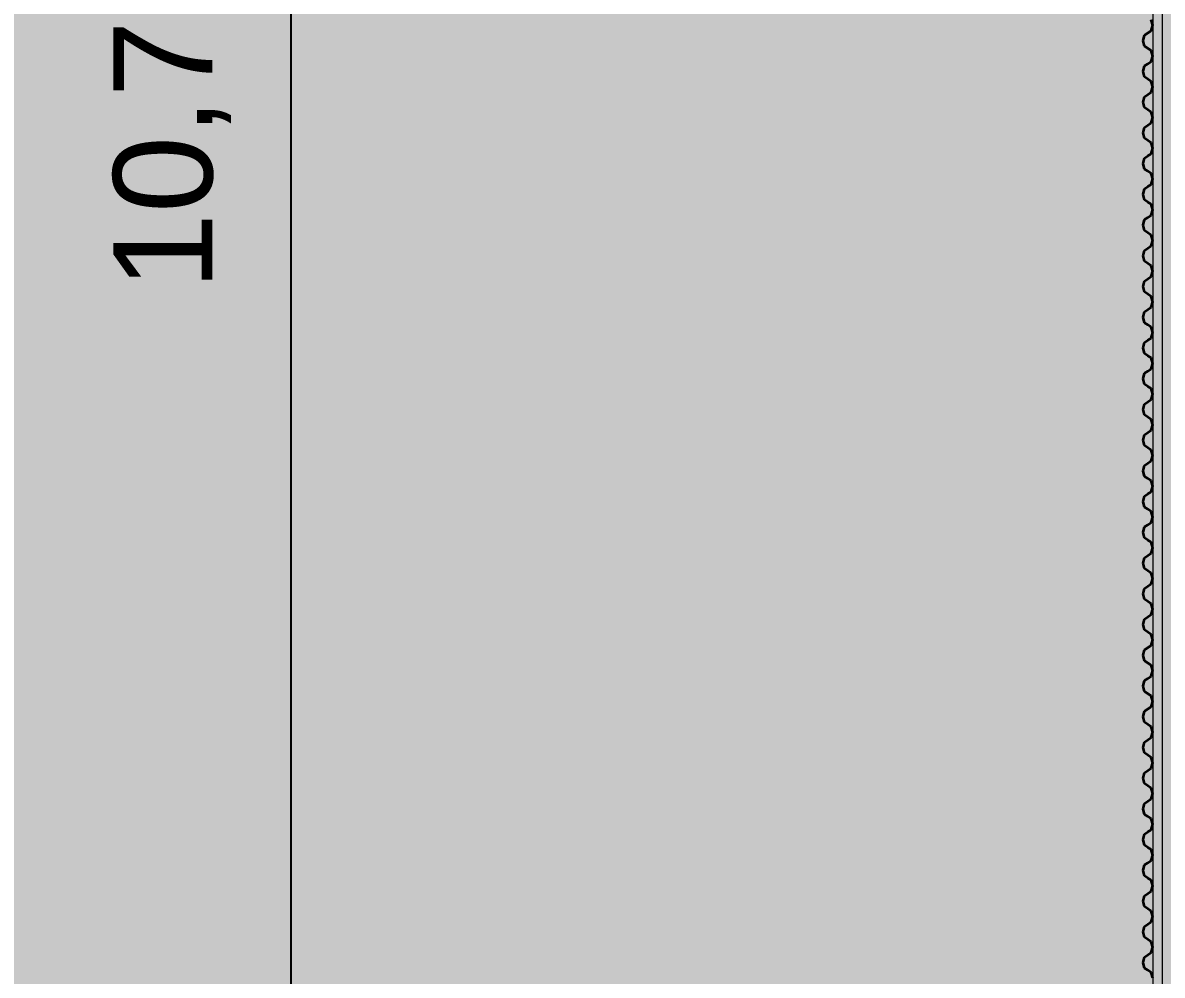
# Model space of a CAD drawing. Header units: millimetres. Extents: x 340455 to 340556, y 7380652 to 7380707.
# Drawn here: x 340479.014 to 340482.603, y 7380680.877 to 7380683.877 of the extents above; entities that cross this region are included whole.
import ezdxf

# ---------------------------------------------------------------- set-up
doc = ezdxf.new("R2010")
doc.units = ezdxf.units.MM
for name, color, linetype, lineweight in [('Anotações', 14, 'Continuous', 5), ('Cortado', 7, 'Continuous', 35), ('Hachuras', 8, 'Continuous', 5), ('Visto', 144, 'Continuous', 5)]:
    doc.layers.add(name, color=color, linetype=linetype, lineweight=lineweight)
doc.styles.add('UFABCSBC$0$ROMANS', font='arial.ttf')
doc.dimstyles.new('DIM', dxfattribs={"dimscale": 0.125, "dimtxt": 2.5, "dimasz": 2.5, "dimexe": 1, "dimexo": 1, "dimgap": 1.5, "dimtad": 1, "dimzin": 4, "dimtxsty": 'UFABCSBC$0$ROMANS', "dimcen": 0.09, "dimclrt": 256, "dimadec": 0, "dimazin": 0, "dimtfac": 1, "dimtix": 1, "dimtofl": 0, "dimtmove": 2, "dimatfit": 3, "dimfxl": 1, "dimtolj": 1, "dimtzin": 0, "dimarcsym": 0})

# ---------------------------------------------------------------- blocks, each defined once
blk = doc.blocks.new('SHAPE2DVIEW008')
at = {"color": 0}
for p, q in [((-516.3, -4601.9), (-509.2, -4591.2)), ((-516.3, -4601.9), (-509.2, -4591.2)), ((-509.2, -4591.2), (-492.1, -4586.8)), ((-509.2, -4591.2), (-492.1, -4586.8)), ((-492.1, -4586.8), (-475, -4591.2)), ((-492.1, -4586.8), (-475, -4591.2)), ((-475, -4591.2), (-460.8, -4612.5)), ((-475, -4591.2), (-460.8, -4612.5)), ((-419.5, -4601.9), (-412.4, -4591.2)), ((-419.5, -4601.9), (-412.4, -4591.2)), ((-412.4, -4591.2), (-395.3, -4586.8)), ((-412.4, -4591.2), (-395.3, -4586.8)), ((-395.3, -4586.8), (-378.2, -4591.2)), ((-395.3, -4586.8), (-378.2, -4591.2)), ((-378.2, -4591.2), (-371.1, -4601.9)), ((-378.2, -4591.2), (-371.1, -4601.9)), ((-322.7, -4601.9), (-315.6, -4591.2)), ((-322.7, -4601.9), (-315.6, -4591.2)), ((-315.6, -4591.2), (-298.5, -4586.8)), ((-315.6, -4591.2), (-298.5, -4586.8)), ((-298.5, -4586.8), (-281.4, -4591.2)), ((-298.5, -4586.8), (-281.4, -4591.2)), ((-281.4, -4591.2), (-267.2, -4612.5)), ((-281.4, -4591.2), (-267.2, -4612.5)), ((-225.9, -4601.9), (-218.8, -4591.2)), ((-225.9, -4601.9), (-218.8, -4591.2)), ((-218.8, -4591.2), (-201.7, -4586.8)), ((-218.8, -4591.2), (-201.7, -4586.8)), ((-201.7, -4586.8), (-184.6, -4591.2)), ((-201.7, -4586.8), (-184.6, -4591.2)), ((-184.6, -4591.2), (-177.5, -4601.9)), ((-184.6, -4591.2), (-177.5, -4601.9)), ((-129.1, -4601.9), (-122, -4591.2)), ((-129.1, -4601.9), (-122, -4591.2)), ((-122, -4591.2), (-104.9, -4586.8)), ((-122, -4591.2), (-104.9, -4586.8)), ((-104.9, -4586.8), (-87.8, -4591.2)), ((-104.9, -4586.8), (-87.8, -4591.2)), ((-87.8, -4591.2), (-80.7, -4601.9)), ((-87.8, -4591.2), (-80.7, -4601.9)), ((-32.3, -4601.9), (-25.2, -4591.2)), ((-32.3, -4601.9), (-25.2, -4591.2)), ((-25.2, -4591.2), (-8.1, -4586.8)), ((-25.2, -4591.2), (-8.1, -4586.8)), ((-8.1, -4586.8), (9, -4591.2)), ((-8.1, -4586.8), (9, -4591.2)), ((9, -4591.2), (23.2, -4612.5)), ((9, -4591.2), (23.2, -4612.5)), ((71.6, -4591.2), (57.4, -4612.5)), ((57.4, -4612.5), (71.6, -4591.2)), ((71.6, -4591.2), (88.7, -4586.8)), ((71.6, -4591.2), (88.7, -4586.8)), ((88.7, -4586.8), (105.8, -4591.2)), ((88.7, -4586.8), (105.8, -4591.2)), ((105.8, -4591.2), (112.9, -4601.9)), ((105.8, -4591.2), (112.9, -4601.9)), ((161.3, -4601.9), (168.4, -4591.2)), ((161.3, -4601.9), (168.4, -4591.2)), ((168.4, -4591.2), (185.5, -4586.8)), ((168.4, -4591.2), (185.5, -4586.8)), ((185.5, -4586.8), (202.6, -4591.2)), ((185.5, -4586.8), (202.6, -4591.2)), ((202.6, -4591.2), (209.7, -4601.9)), ((202.6, -4591.2), (209.7, -4601.9)), ((258.1, -4601.9), (265.2, -4591.2)), ((258.1, -4601.9), (265.2, -4591.2)), ((265.2, -4591.2), (282.3, -4586.8)), ((265.2, -4591.2), (282.3, -4586.8)), ((282.3, -4586.8), (299.4, -4591.2)), ((282.3, -4586.8), (299.4, -4591.2)), ((299.4, -4591.2), (313.6, -4612.5)), ((299.4, -4591.2), (313.6, -4612.5)), ((362, -4591.2), (347.8, -4612.5)), ((347.8, -4612.5), (362, -4591.2)), ((362, -4591.2), (379.1, -4586.8)), ((362, -4591.2), (379.1, -4586.8)), ((379.1, -4586.8), (396.2, -4591.2)), ((379.1, -4586.8), (396.2, -4591.2)), ((396.2, -4591.2), (403.3, -4601.9)), ((396.2, -4591.2), (403.3, -4601.9)), ((458.8, -4591.2), (444.6, -4612.5)), ((444.6, -4612.5), (458.8, -4591.2)), ((458.8, -4591.2), (475.9, -4586.8)), ((458.8, -4591.2), (475.9, -4586.8)), ((475.9, -4586.8), (493, -4591.2)), ((475.9, -4586.8), (493, -4591.2)), ((493, -4591.2), (507.2, -4612.5)), ((493, -4591.2), (507.2, -4612.5)), ((555.6, -4591.2), (541.4, -4612.5)), ((541.4, -4612.5), (555.6, -4591.2)), ((555.6, -4591.2), (572.7, -4586.8)), ((555.6, -4591.2), (572.7, -4586.8)), ((572.7, -4586.8), (589.8, -4591.2)), ((572.7, -4586.8), (589.8, -4591.2)), ((589.8, -4591.2), (604, -4612.5)), ((589.8, -4591.2), (604, -4612.5)), ((652.4, -4591.2), (638.2, -4612.5)), ((638.2, -4612.5), (652.4, -4591.2)), ((652.4, -4591.2), (669.5, -4586.8)), ((652.4, -4591.2), (669.5, -4586.8)), ((669.5, -4586.8), (686.6, -4591.2)), ((669.5, -4586.8), (686.6, -4591.2)), ((686.6, -4591.2), (700.8, -4612.5)), ((686.6, -4591.2), (700.8, -4612.5)), ((742.1, -4601.9), (749.2, -4591.2)), ((742.1, -4601.9), (749.2, -4591.2)), ((749.2, -4591.2), (766.3, -4586.8)), ((749.2, -4591.2), (766.3, -4586.8)), ((766.3, -4586.8), (783.4, -4591.2)), ((766.3, -4586.8), (783.4, -4591.2)), ((783.4, -4591.2), (790.5, -4601.9)), ((783.4, -4591.2), (790.5, -4601.9)), ((838.9, -4601.9), (846, -4591.2)), ((838.9, -4601.9), (846, -4591.2)), ((846, -4591.2), (863.1, -4586.8)), ((846, -4591.2), (863.1, -4586.8)), ((863.1, -4586.8), (880.2, -4591.2)), ((863.1, -4586.8), (880.2, -4591.2)), ((880.2, -4591.2), (887.3, -4601.9)), ((880.2, -4591.2), (887.3, -4601.9)), ((935.7, -4601.9), (942.8, -4591.2)), ((935.7, -4601.9), (942.8, -4591.2)), ((942.8, -4591.2), (959.9, -4586.8)), ((942.8, -4591.2), (959.9, -4586.8)), ((959.9, -4586.8), (977, -4591.2)), ((959.9, -4586.8), (977, -4591.2)), ((977, -4591.2), (984.1, -4601.9)), ((977, -4591.2), (984.1, -4601.9)), ((1032.5, -4601.9), (1039.6, -4591.2)), ((1032.5, -4601.9), (1039.6, -4591.2)), ((1039.6, -4591.2), (1056.7, -4586.8)), ((1039.6, -4591.2), (1056.7, -4586.8)), ((1056.7, -4586.8), (1073.8, -4591.2)), ((1056.7, -4586.8), (1073.8, -4591.2)), ((1073.8, -4591.2), (1080.9, -4601.9)), ((1073.8, -4591.2), (1080.9, -4601.9)), ((1129.3, -4601.9), (1136.4, -4591.2)), ((1129.3, -4601.9), (1136.4, -4591.2)), ((1136.4, -4591.2), (1153.5, -4586.8)), ((1136.4, -4591.2), (1153.5, -4586.8)), ((1153.5, -4586.8), (1170.6, -4591.2)), ((1153.5, -4586.8), (1170.6, -4591.2)), ((1170.6, -4591.2), (1177.7, -4601.9)), ((1170.6, -4591.2), (1177.7, -4601.9)), ((1226.1, -4601.9), (1233.2, -4591.2)), ((1226.1, -4601.9), (1233.2, -4591.2)), ((1233.2, -4591.2), (1250.3, -4586.8)), ((1233.2, -4591.2), (1250.3, -4586.8)), ((1250.3, -4586.8), (1267.4, -4591.2)), ((1250.3, -4586.8), (1267.4, -4591.2)), ((1267.4, -4591.2), (1274.5, -4601.9)), ((1267.4, -4591.2), (1274.5, -4601.9)), ((1322.9, -4601.9), (1330, -4591.2)), ((1322.9, -4601.9), (1330, -4591.2)), ((1330, -4591.2), (1347.1, -4586.8)), ((1330, -4591.2), (1347.1, -4586.8)), ((1347.1, -4586.8), (1364.2, -4591.2)), ((1347.1, -4586.8), (1364.2, -4591.2)), ((1364.2, -4591.2), (1371.3, -4601.9)), ((1364.2, -4591.2), (1371.3, -4601.9)), ((1419.7, -4601.9), (1426.8, -4591.2)), ((1419.7, -4601.9), (1426.8, -4591.2)), ((1426.8, -4591.2), (1443.9, -4586.8)), ((1426.8, -4591.2), (1443.9, -4586.8)), ((1443.9, -4586.8), (1461, -4591.2)), ((1443.9, -4586.8), (1461, -4591.2)), ((1461, -4591.2), (1468.1, -4601.9)), ((1461, -4591.2), (1468.1, -4601.9)), ((1516.5, -4601.9), (1523.6, -4591.2)), ((1516.5, -4601.9), (1523.6, -4591.2)), ((1523.6, -4591.2), (1540.7, -4586.8)), ((1523.6, -4591.2), (1540.7, -4586.8)), ((1540.7, -4586.8), (1557.8, -4591.2)), ((1540.7, -4586.8), (1557.8, -4591.2)), ((1557.8, -4591.2), (1564.9, -4601.9)), ((1557.8, -4591.2), (1564.9, -4601.9)), ((1613.3, -4601.9), (1620.4, -4591.2)), ((1613.3, -4601.9), (1620.4, -4591.2)), ((1620.4, -4591.2), (1637.5, -4586.8)), ((1620.4, -4591.2), (1637.5, -4586.8)), ((1637.5, -4586.8), (1654.6, -4591.2)), ((1637.5, -4586.8), (1654.6, -4591.2)), ((1654.6, -4591.2), (1661.7, -4601.9)), ((1654.6, -4591.2), (1661.7, -4601.9)), ((1710.1, -4601.9), (1717.2, -4591.2)), ((1710.1, -4601.9), (1717.2, -4591.2)), ((1717.2, -4591.2), (1734.3, -4586.8)), ((1717.2, -4591.2), (1734.3, -4586.8)), ((1734.3, -4586.8), (1751.4, -4591.2)), ((1734.3, -4586.8), (1751.4, -4591.2)), ((1751.4, -4591.2), (1758.5, -4601.9)), ((1751.4, -4591.2), (1758.5, -4601.9)), ((1806.9, -4601.9), (1814, -4591.2)), ((1806.9, -4601.9), (1814, -4591.2)), ((1814, -4591.2), (1831.1, -4586.8)), ((1814, -4591.2), (1831.1, -4586.8)), ((1831.1, -4586.8), (1848.2, -4591.2)), ((1831.1, -4586.8), (1848.2, -4591.2)), ((1848.2, -4591.2), (1855.3, -4601.9)), ((1848.2, -4591.2), (1855.3, -4601.9)), ((1903.7, -4601.9), (1910.8, -4591.2)), ((1903.7, -4601.9), (1910.8, -4591.2)), ((1910.8, -4591.2), (1927.9, -4586.8)), ((1910.8, -4591.2), (1927.9, -4586.8)), ((1927.9, -4586.8), (1945, -4591.2)), ((1927.9, -4586.8), (1945, -4591.2)), ((1945, -4591.2), (1952.1, -4601.9)), ((1945, -4591.2), (1952.1, -4601.9)), ((2000.5, -4601.9), (2007.6, -4591.2)), ((2000.5, -4601.9), (2007.6, -4591.2)), ((2007.6, -4591.2), (2024.7, -4586.8)), ((2007.6, -4591.2), (2024.7, -4586.8)), ((2024.7, -4586.8), (2041.8, -4591.2)), ((2024.7, -4586.8), (2041.8, -4591.2)), ((2041.8, -4591.2), (2048.9, -4601.9)), ((2041.8, -4591.2), (2048.9, -4601.9)), ((2097.3, -4601.9), (2104.4, -4591.2)), ((2097.3, -4601.9), (2104.4, -4591.2)), ((2104.4, -4591.2), (2121.5, -4586.8)), ((2104.4, -4591.2), (2121.5, -4586.8)), ((2121.5, -4586.8), (2138.6, -4591.2)), ((2121.5, -4586.8), (2138.6, -4591.2)), ((2138.6, -4591.2), (2145.7, -4601.9)), ((2138.6, -4591.2), (2145.7, -4601.9)), ((2194.1, -4601.9), (2201.2, -4591.2)), ((2194.1, -4601.9), (2201.2, -4591.2)), ((2201.2, -4591.2), (2218.3, -4586.8)), ((2201.2, -4591.2), (2218.3, -4586.8)), ((2218.3, -4586.8), (2235.4, -4591.2)), ((2218.3, -4586.8), (2235.4, -4591.2)), ((2235.4, -4591.2), (2242.5, -4601.9)), ((2235.4, -4591.2), (2242.5, -4601.9)), ((2290.9, -4601.9), (2298, -4591.2)), ((2290.9, -4601.9), (2298, -4591.2)), ((2298, -4591.2), (2315.1, -4586.8)), ((2298, -4591.2), (2315.1, -4586.8)), ((2315.1, -4586.8), (2332.2, -4591.2)), ((2315.1, -4586.8), (2332.2, -4591.2)), ((2332.2, -4591.2), (2339.3, -4601.9)), ((2332.2, -4591.2), (2339.3, -4601.9)), ((2394.8, -4591.2), (2380.6, -4612.5)), ((2380.6, -4612.5), (2394.8, -4591.2)), ((2394.8, -4591.2), (2411.9, -4586.8)), ((2394.8, -4591.2), (2411.9, -4586.8)), ((2411.9, -4586.8), (2429, -4591.2)), ((2411.9, -4586.8), (2429, -4591.2)), ((2429, -4591.2), (2443.2, -4612.5)), ((2429, -4591.2), (2443.2, -4612.5)), ((5724.9, -4617), (-3325.1, -4617)), ((-540.5, -4617), (-523.4, -4612.5)), ((-523.4, -4612.5), (-540.5, -4617)), ((-523.4, -4612.5), (-516.3, -4601.9)), ((-516.3, -4601.9), (-523.4, -4612.5)), ((-460.8, -4612.5), (-443.7, -4617)), ((-443.7, -4617), (-460.8, -4612.5)), ((-443.7, -4617), (-426.6, -4612.5)), ((-426.6, -4612.5), (-443.7, -4617)), ((-426.6, -4612.5), (-419.5, -4601.9)), ((-419.5, -4601.9), (-426.6, -4612.5)), ((-364, -4612.5), (-371.1, -4601.9)), ((-371.1, -4601.9), (-364, -4612.5)), ((-364, -4612.5), (-346.9, -4617)), ((-346.9, -4617), (-364, -4612.5)), ((-346.9, -4617), (-329.8, -4612.5)), ((-329.8, -4612.5), (-346.9, -4617)), ((-329.8, -4612.5), (-322.7, -4601.9)), ((-322.7, -4601.9), (-329.8, -4612.5)), ((-267.2, -4612.5), (-250.1, -4617)), ((-250.1, -4617), (-267.2, -4612.5)), ((-250.1, -4617), (-233, -4612.5)), ((-233, -4612.5), (-250.1, -4617)), ((-233, -4612.5), (-225.9, -4601.9)), ((-225.9, -4601.9), (-233, -4612.5)), ((-170.4, -4612.5), (-177.5, -4601.9)), ((-177.5, -4601.9), (-170.4, -4612.5)), ((-170.4, -4612.5), (-153.3, -4617)), ((-153.3, -4617), (-170.4, -4612.5)), ((-153.3, -4617), (-136.2, -4612.5)), ((-136.2, -4612.5), (-153.3, -4617)), ((-136.2, -4612.5), (-129.1, -4601.9)), ((-129.1, -4601.9), (-136.2, -4612.5)), ((-73.6, -4612.5), (-80.7, -4601.9)), ((-80.7, -4601.9), (-73.6, -4612.5)), ((-73.6, -4612.5), (-56.5, -4617)), ((-56.5, -4617), (-73.6, -4612.5)), ((-56.5, -4617), (-39.4, -4612.5)), ((-39.4, -4612.5), (-56.5, -4617)), ((-39.4, -4612.5), (-32.3, -4601.9)), ((-32.3, -4601.9), (-39.4, -4612.5)), ((23.2, -4612.5), (40.3, -4617)), ((40.3, -4617), (23.2, -4612.5)), ((40.3, -4617), (57.4, -4612.5)), ((57.4, -4612.5), (40.3, -4617)), ((120, -4612.5), (112.9, -4601.9)), ((112.9, -4601.9), (120, -4612.5)), ((120, -4612.5), (137.1, -4617)), ((137.1, -4617), (120, -4612.5)), ((137.1, -4617), (154.2, -4612.5)), ((154.2, -4612.5), (137.1, -4617)), ((154.2, -4612.5), (161.3, -4601.9)), ((161.3, -4601.9), (154.2, -4612.5)), ((216.8, -4612.5), (209.7, -4601.9)), ((209.7, -4601.9), (216.8, -4612.5)), ((216.8, -4612.5), (233.9, -4617)), ((233.9, -4617), (216.8, -4612.5)), ((233.9, -4617), (251, -4612.5)), ((251, -4612.5), (233.9, -4617)), ((251, -4612.5), (258.1, -4601.9)), ((258.1, -4601.9), (251, -4612.5)), ((313.6, -4612.5), (330.7, -4617)), ((330.7, -4617), (313.6, -4612.5)), ((330.7, -4617), (347.8, -4612.5)), ((347.8, -4612.5), (330.7, -4617)), ((410.4, -4612.5), (403.3, -4601.9)), ((403.3, -4601.9), (410.4, -4612.5)), ((410.4, -4612.5), (427.5, -4617)), ((427.5, -4617), (410.4, -4612.5)), ((427.5, -4617), (444.6, -4612.5)), ((444.6, -4612.5), (427.5, -4617)), ((507.2, -4612.5), (524.3, -4617)), ((524.3, -4617), (507.2, -4612.5)), ((524.3, -4617), (541.4, -4612.5)), ((541.4, -4612.5), (524.3, -4617)), ((604, -4612.5), (621.1, -4617)), ((621.1, -4617), (604, -4612.5)), ((621.1, -4617), (638.2, -4612.5)), ((638.2, -4612.5), (621.1, -4617)), ((700.8, -4612.5), (717.9, -4617)), ((717.9, -4617), (700.8, -4612.5)), ((717.9, -4617), (735, -4612.5)), ((735, -4612.5), (717.9, -4617)), ((735, -4612.5), (742.1, -4601.9)), ((742.1, -4601.9), (735, -4612.5)), ((797.6, -4612.5), (790.5, -4601.9)), ((790.5, -4601.9), (797.6, -4612.5)), ((797.6, -4612.5), (814.7, -4617)), ((814.7, -4617), (797.6, -4612.5)), ((814.7, -4617), (831.8, -4612.5)), ((831.8, -4612.5), (814.7, -4617)), ((831.8, -4612.5), (838.9, -4601.9)), ((838.9, -4601.9), (831.8, -4612.5)), ((894.4, -4612.5), (887.3, -4601.9)), ((887.3, -4601.9), (894.4, -4612.5)), ((894.4, -4612.5), (911.5, -4617)), ((911.5, -4617), (894.4, -4612.5)), ((911.5, -4617), (928.6, -4612.5)), ((928.6, -4612.5), (911.5, -4617)), ((928.6, -4612.5), (935.7, -4601.9)), ((935.7, -4601.9), (928.6, -4612.5)), ((991.2, -4612.5), (984.1, -4601.9)), ((984.1, -4601.9), (991.2, -4612.5)), ((991.2, -4612.5), (1008.3, -4617)), ((1008.3, -4617), (991.2, -4612.5)), ((1008.3, -4617), (1025.4, -4612.5)), ((1025.4, -4612.5), (1008.3, -4617)), ((1025.4, -4612.5), (1032.5, -4601.9)), ((1032.5, -4601.9), (1025.4, -4612.5)), ((1088, -4612.5), (1080.9, -4601.9)), ((1080.9, -4601.9), (1088, -4612.5)), ((1088, -4612.5), (1105.1, -4617)), ((1105.1, -4617), (1088, -4612.5)), ((1105.1, -4617), (1122.2, -4612.5)), ((1122.2, -4612.5), (1105.1, -4617)), ((1122.2, -4612.5), (1129.3, -4601.9)), ((1129.3, -4601.9), (1122.2, -4612.5)), ((1184.8, -4612.5), (1177.7, -4601.9)), ((1177.7, -4601.9), (1184.8, -4612.5)), ((1184.8, -4612.5), (1201.9, -4617)), ((1201.9, -4617), (1184.8, -4612.5)), ((1201.9, -4617), (1219, -4612.5)), ((1219, -4612.5), (1201.9, -4617)), ((1219, -4612.5), (1226.1, -4601.9)), ((1226.1, -4601.9), (1219, -4612.5)), ((1281.6, -4612.5), (1274.5, -4601.9)), ((1274.5, -4601.9), (1281.6, -4612.5)), ((1281.6, -4612.5), (1298.7, -4617)), ((1298.7, -4617), (1281.6, -4612.5)), ((1298.7, -4617), (1315.8, -4612.5)), ((1315.8, -4612.5), (1298.7, -4617)), ((1315.8, -4612.5), (1322.9, -4601.9)), ((1322.9, -4601.9), (1315.8, -4612.5)), ((1378.4, -4612.5), (1371.3, -4601.9)), ((1371.3, -4601.9), (1378.4, -4612.5)), ((1378.4, -4612.5), (1395.5, -4617)), ((1395.5, -4617), (1378.4, -4612.5)), ((1395.5, -4617), (1412.6, -4612.5)), ((1412.6, -4612.5), (1395.5, -4617)), ((1412.6, -4612.5), (1419.7, -4601.9)), ((1419.7, -4601.9), (1412.6, -4612.5)), ((1475.2, -4612.5), (1468.1, -4601.9)), ((1468.1, -4601.9), (1475.2, -4612.5)), ((1475.2, -4612.5), (1492.3, -4617)), ((1492.3, -4617), (1475.2, -4612.5)), ((1492.3, -4617), (1509.4, -4612.5)), ((1509.4, -4612.5), (1492.3, -4617)), ((1509.4, -4612.5), (1516.5, -4601.9)), ((1516.5, -4601.9), (1509.4, -4612.5)), ((1572, -4612.5), (1564.9, -4601.9)), ((1564.9, -4601.9), (1572, -4612.5)), ((1572, -4612.5), (1589.1, -4617)), ((1589.1, -4617), (1572, -4612.5)), ((1589.1, -4617), (1606.2, -4612.5)), ((1606.2, -4612.5), (1589.1, -4617)), ((1606.2, -4612.5), (1613.3, -4601.9)), ((1613.3, -4601.9), (1606.2, -4612.5)), ((1668.8, -4612.5), (1661.7, -4601.9)), ((1661.7, -4601.9), (1668.8, -4612.5)), ((1668.8, -4612.5), (1685.9, -4617)), ((1685.9, -4617), (1668.8, -4612.5)), ((1685.9, -4617), (1703, -4612.5)), ((1703, -4612.5), (1685.9, -4617)), ((1703, -4612.5), (1710.1, -4601.9)), ((1710.1, -4601.9), (1703, -4612.5)), ((1765.6, -4612.5), (1758.5, -4601.9)), ((1758.5, -4601.9), (1765.6, -4612.5)), ((1765.6, -4612.5), (1782.7, -4617)), ((1782.7, -4617), (1765.6, -4612.5)), ((1782.7, -4617), (1799.8, -4612.5)), ((1799.8, -4612.5), (1782.7, -4617)), ((1799.8, -4612.5), (1806.9, -4601.9)), ((1806.9, -4601.9), (1799.8, -4612.5)), ((1862.4, -4612.5), (1855.3, -4601.9)), ((1855.3, -4601.9), (1862.4, -4612.5)), ((1862.4, -4612.5), (1879.5, -4617)), ((1879.5, -4617), (1862.4, -4612.5)), ((1879.5, -4617), (1896.6, -4612.5)), ((1896.6, -4612.5), (1879.5, -4617)), ((1896.6, -4612.5), (1903.7, -4601.9)), ((1903.7, -4601.9), (1896.6, -4612.5)), ((1959.2, -4612.5), (1952.1, -4601.9)), ((1952.1, -4601.9), (1959.2, -4612.5)), ((1959.2, -4612.5), (1976.3, -4617)), ((1976.3, -4617), (1959.2, -4612.5)), ((1976.3, -4617), (1993.4, -4612.5)), ((1993.4, -4612.5), (1976.3, -4617)), ((1993.4, -4612.5), (2000.5, -4601.9)), ((2000.5, -4601.9), (1993.4, -4612.5)), ((2056, -4612.5), (2048.9, -4601.9)), ((2048.9, -4601.9), (2056, -4612.5)), ((2056, -4612.5), (2073.1, -4617)), ((2073.1, -4617), (2056, -4612.5)), ((2073.1, -4617), (2090.2, -4612.5)), ((2090.2, -4612.5), (2073.1, -4617)), ((2090.2, -4612.5), (2097.3, -4601.9)), ((2097.3, -4601.9), (2090.2, -4612.5)), ((2152.8, -4612.5), (2145.7, -4601.9)), ((2145.7, -4601.9), (2152.8, -4612.5)), ((2152.8, -4612.5), (2169.9, -4617)), ((2169.9, -4617), (2152.8, -4612.5)), ((2169.9, -4617), (2187, -4612.5)), ((2187, -4612.5), (2169.9, -4617)), ((2187, -4612.5), (2194.1, -4601.9)), ((2194.1, -4601.9), (2187, -4612.5)), ((2249.6, -4612.5), (2242.5, -4601.9)), ((2242.5, -4601.9), (2249.6, -4612.5)), ((2249.6, -4612.5), (2266.7, -4617)), ((2266.7, -4617), (2249.6, -4612.5)), ((2266.7, -4617), (2283.8, -4612.5)), ((2283.8, -4612.5), (2266.7, -4617)), ((2283.8, -4612.5), (2290.9, -4601.9)), ((2290.9, -4601.9), (2283.8, -4612.5)), ((2346.4, -4612.5), (2339.3, -4601.9)), ((2339.3, -4601.9), (2346.4, -4612.5)), ((2346.4, -4612.5), (2363.5, -4617)), ((2363.5, -4617), (2346.4, -4612.5)), ((2363.5, -4617), (2380.6, -4612.5)), ((2380.6, -4612.5), (2363.5, -4617)), ((2443.2, -4612.5), (2460.3, -4617)), ((2460.3, -4617), (2443.2, -4612.5)), ((2460.3, -4617), (2477.4, -4612.5)), ((2477.4, -4612.5), (2460.3, -4617)), ((5724.9, -4647), (-3325.1, -4647))]:
    blk.add_line(p, q, dxfattribs=at)
blk = doc.blocks.new('SHAPE2DVIEW012')
at = {"color": 0}
for p, q in [((-516.3, -4601.9), (-509.2, -4591.2)), ((-509.2, -4591.2), (-492.1, -4586.8)), ((-492.1, -4586.8), (-475, -4591.2)), ((-475, -4591.2), (-460.8, -4612.5)), ((-419.5, -4601.9), (-412.4, -4591.2)), ((-412.4, -4591.2), (-395.3, -4586.8)), ((-395.3, -4586.8), (-378.2, -4591.2)), ((-378.2, -4591.2), (-371.1, -4601.9)), ((-322.7, -4601.9), (-315.6, -4591.2)), ((-315.6, -4591.2), (-298.5, -4586.8)), ((-298.5, -4586.8), (-281.4, -4591.2)), ((-281.4, -4591.2), (-267.2, -4612.5)), ((-225.9, -4601.9), (-218.8, -4591.2)), ((-218.8, -4591.2), (-201.7, -4586.8)), ((-201.7, -4586.8), (-184.6, -4591.2)), ((-184.6, -4591.2), (-177.5, -4601.9)), ((-129.1, -4601.9), (-122, -4591.2)), ((-122, -4591.2), (-104.9, -4586.8)), ((-104.9, -4586.8), (-87.8, -4591.2)), ((-87.8, -4591.2), (-80.7, -4601.9)), ((-32.3, -4601.9), (-25.2, -4591.2)), ((-25.2, -4591.2), (-8.1, -4586.8)), ((-8.1, -4586.8), (9, -4591.2)), ((9, -4591.2), (23.2, -4612.5)), ((57.4, -4612.5), (71.6, -4591.2)), ((71.6, -4591.2), (88.7, -4586.8)), ((88.7, -4586.8), (105.8, -4591.2)), ((105.8, -4591.2), (112.9, -4601.9)), ((161.3, -4601.9), (168.4, -4591.2)), ((168.4, -4591.2), (185.5, -4586.8)), ((185.5, -4586.8), (202.6, -4591.2)), ((202.6, -4591.2), (209.7, -4601.9)), ((258.1, -4601.9), (265.2, -4591.2)), ((265.2, -4591.2), (282.3, -4586.8)), ((282.3, -4586.8), (299.4, -4591.2)), ((299.4, -4591.2), (313.6, -4612.5)), ((347.8, -4612.5), (362, -4591.2)), ((362, -4591.2), (379.1, -4586.8)), ((379.1, -4586.8), (396.2, -4591.2)), ((396.2, -4591.2), (403.3, -4601.9)), ((444.6, -4612.5), (458.8, -4591.2)), ((458.8, -4591.2), (475.9, -4586.8)), ((475.9, -4586.8), (493, -4591.2)), ((493, -4591.2), (507.2, -4612.5)), ((541.4, -4612.5), (555.6, -4591.2)), ((555.6, -4591.2), (572.7, -4586.8)), ((572.7, -4586.8), (589.8, -4591.2)), ((589.8, -4591.2), (604, -4612.5)), ((638.2, -4612.5), (652.4, -4591.2)), ((652.4, -4591.2), (669.5, -4586.8)), ((669.5, -4586.8), (686.6, -4591.2)), ((686.6, -4591.2), (700.8, -4612.5)), ((742.1, -4601.9), (749.2, -4591.2)), ((749.2, -4591.2), (766.3, -4586.8)), ((766.3, -4586.8), (783.4, -4591.2)), ((783.4, -4591.2), (790.5, -4601.9)), ((838.9, -4601.9), (846, -4591.2)), ((846, -4591.2), (863.1, -4586.8)), ((863.1, -4586.8), (880.2, -4591.2)), ((880.2, -4591.2), (887.3, -4601.9)), ((935.7, -4601.9), (942.8, -4591.2)), ((942.8, -4591.2), (959.9, -4586.8)), ((959.9, -4586.8), (977, -4591.2)), ((977, -4591.2), (984.1, -4601.9)), ((1032.5, -4601.9), (1039.6, -4591.2)), ((1039.6, -4591.2), (1056.7, -4586.8)), ((1056.7, -4586.8), (1073.8, -4591.2)), ((1073.8, -4591.2), (1080.9, -4601.9)), ((1129.3, -4601.9), (1136.4, -4591.2)), ((1136.4, -4591.2), (1153.5, -4586.8)), ((1153.5, -4586.8), (1170.6, -4591.2)), ((1170.6, -4591.2), (1177.7, -4601.9)), ((1226.1, -4601.9), (1233.2, -4591.2)), ((1233.2, -4591.2), (1250.3, -4586.8)), ((1250.3, -4586.8), (1267.4, -4591.2)), ((1267.4, -4591.2), (1274.5, -4601.9)), ((1322.9, -4601.9), (1330, -4591.2)), ((1330, -4591.2), (1347.1, -4586.8)), ((1347.1, -4586.8), (1364.2, -4591.2)), ((1364.2, -4591.2), (1371.3, -4601.9)), ((1419.7, -4601.9), (1426.8, -4591.2)), ((1426.8, -4591.2), (1443.9, -4586.8)), ((1443.9, -4586.8), (1461, -4591.2)), ((1461, -4591.2), (1468.1, -4601.9)), ((1516.5, -4601.9), (1523.6, -4591.2)), ((1523.6, -4591.2), (1540.7, -4586.8)), ((1540.7, -4586.8), (1557.8, -4591.2)), ((1557.8, -4591.2), (1564.9, -4601.9)), ((1613.3, -4601.9), (1620.4, -4591.2)), ((1620.4, -4591.2), (1637.5, -4586.8)), ((1637.5, -4586.8), (1654.6, -4591.2)), ((1654.6, -4591.2), (1661.7, -4601.9)), ((1710.1, -4601.9), (1717.2, -4591.2)), ((1717.2, -4591.2), (1734.3, -4586.8)), ((1734.3, -4586.8), (1751.4, -4591.2)), ((1751.4, -4591.2), (1758.5, -4601.9)), ((1806.9, -4601.9), (1814, -4591.2)), ((1814, -4591.2), (1831.1, -4586.8)), ((1831.1, -4586.8), (1848.2, -4591.2)), ((1848.2, -4591.2), (1855.3, -4601.9)), ((1903.7, -4601.9), (1910.8, -4591.2)), ((1910.8, -4591.2), (1927.9, -4586.8)), ((1927.9, -4586.8), (1945, -4591.2)), ((1945, -4591.2), (1952.1, -4601.9)), ((2000.5, -4601.9), (2007.6, -4591.2)), ((2007.6, -4591.2), (2024.7, -4586.8)), ((2024.7, -4586.8), (2041.8, -4591.2)), ((2041.8, -4591.2), (2048.9, -4601.9)), ((2097.3, -4601.9), (2104.4, -4591.2)), ((2104.4, -4591.2), (2121.5, -4586.8)), ((2121.5, -4586.8), (2138.6, -4591.2)), ((2138.6, -4591.2), (2145.7, -4601.9)), ((2194.1, -4601.9), (2201.2, -4591.2)), ((2201.2, -4591.2), (2218.3, -4586.8)), ((2218.3, -4586.8), (2235.4, -4591.2)), ((2235.4, -4591.2), (2242.5, -4601.9)), ((2290.9, -4601.9), (2298, -4591.2)), ((2298, -4591.2), (2315.1, -4586.8)), ((2315.1, -4586.8), (2332.2, -4591.2)), ((2332.2, -4591.2), (2339.3, -4601.9)), ((2380.6, -4612.5), (2394.8, -4591.2)), ((2394.8, -4591.2), (2411.9, -4586.8)), ((2411.9, -4586.8), (2429, -4591.2)), ((2429, -4591.2), (2443.2, -4612.5)), ((-540.5, -4617), (-523.4, -4612.5)), ((-523.4, -4612.5), (-516.3, -4601.9)), ((-460.8, -4612.5), (-443.7, -4617)), ((-443.7, -4617), (-426.6, -4612.5)), ((-426.6, -4612.5), (-419.5, -4601.9)), ((-371.1, -4601.9), (-364, -4612.5)), ((-364, -4612.5), (-346.9, -4617)), ((-346.9, -4617), (-329.8, -4612.5)), ((-329.8, -4612.5), (-322.7, -4601.9)), ((-267.2, -4612.5), (-250.1, -4617)), ((-250.1, -4617), (-233, -4612.5)), ((-233, -4612.5), (-225.9, -4601.9)), ((-177.5, -4601.9), (-170.4, -4612.5)), ((-170.4, -4612.5), (-153.3, -4617)), ((-153.3, -4617), (-136.2, -4612.5)), ((-136.2, -4612.5), (-129.1, -4601.9)), ((-80.7, -4601.9), (-73.6, -4612.5)), ((-73.6, -4612.5), (-56.5, -4617)), ((-56.5, -4617), (-39.4, -4612.5)), ((-39.4, -4612.5), (-32.3, -4601.9)), ((23.2, -4612.5), (40.3, -4617)), ((40.3, -4617), (57.4, -4612.5)), ((112.9, -4601.9), (120, -4612.5)), ((120, -4612.5), (137.1, -4617)), ((137.1, -4617), (154.2, -4612.5)), ((154.2, -4612.5), (161.3, -4601.9)), ((209.7, -4601.9), (216.8, -4612.5)), ((216.8, -4612.5), (233.9, -4617)), ((233.9, -4617), (251, -4612.5)), ((251, -4612.5), (258.1, -4601.9)), ((313.6, -4612.5), (330.7, -4617)), ((330.7, -4617), (347.8, -4612.5)), ((403.3, -4601.9), (410.4, -4612.5)), ((410.4, -4612.5), (427.5, -4617)), ((427.5, -4617), (444.6, -4612.5)), ((507.2, -4612.5), (524.3, -4617)), ((524.3, -4617), (541.4, -4612.5)), ((604, -4612.5), (621.1, -4617)), ((621.1, -4617), (638.2, -4612.5)), ((700.8, -4612.5), (717.9, -4617)), ((717.9, -4617), (735, -4612.5)), ((735, -4612.5), (742.1, -4601.9)), ((790.5, -4601.9), (797.6, -4612.5)), ((797.6, -4612.5), (814.7, -4617)), ((814.7, -4617), (831.8, -4612.5)), ((831.8, -4612.5), (838.9, -4601.9)), ((887.3, -4601.9), (894.4, -4612.5)), ((894.4, -4612.5), (911.5, -4617)), ((911.5, -4617), (928.6, -4612.5)), ((928.6, -4612.5), (935.7, -4601.9)), ((984.1, -4601.9), (991.2, -4612.5)), ((991.2, -4612.5), (1008.3, -4617)), ((1008.3, -4617), (1025.4, -4612.5)), ((1025.4, -4612.5), (1032.5, -4601.9)), ((1080.9, -4601.9), (1088, -4612.5)), ((1088, -4612.5), (1105.1, -4617)), ((1105.1, -4617), (1122.2, -4612.5)), ((1122.2, -4612.5), (1129.3, -4601.9)), ((1177.7, -4601.9), (1184.8, -4612.5)), ((1184.8, -4612.5), (1201.9, -4617)), ((1201.9, -4617), (1219, -4612.5)), ((1219, -4612.5), (1226.1, -4601.9)), ((1274.5, -4601.9), (1281.6, -4612.5)), ((1281.6, -4612.5), (1298.7, -4617)), ((1298.7, -4617), (1315.8, -4612.5)), ((1315.8, -4612.5), (1322.9, -4601.9)), ((1371.3, -4601.9), (1378.4, -4612.5)), ((1378.4, -4612.5), (1395.5, -4617)), ((1395.5, -4617), (1412.6, -4612.5)), ((1412.6, -4612.5), (1419.7, -4601.9)), ((1468.1, -4601.9), (1475.2, -4612.5)), ((1475.2, -4612.5), (1492.3, -4617)), ((1492.3, -4617), (1509.4, -4612.5)), ((1509.4, -4612.5), (1516.5, -4601.9)), ((1564.9, -4601.9), (1572, -4612.5)), ((1572, -4612.5), (1589.1, -4617)), ((1589.1, -4617), (1606.2, -4612.5)), ((1606.2, -4612.5), (1613.3, -4601.9)), ((1661.7, -4601.9), (1668.8, -4612.5)), ((1668.8, -4612.5), (1685.9, -4617)), ((1685.9, -4617), (1703, -4612.5)), ((1703, -4612.5), (1710.1, -4601.9)), ((1758.5, -4601.9), (1765.6, -4612.5)), ((1765.6, -4612.5), (1782.7, -4617)), ((1782.7, -4617), (1799.8, -4612.5)), ((1799.8, -4612.5), (1806.9, -4601.9)), ((1855.3, -4601.9), (1862.4, -4612.5)), ((1862.4, -4612.5), (1879.5, -4617)), ((1879.5, -4617), (1896.6, -4612.5)), ((1896.6, -4612.5), (1903.7, -4601.9)), ((1952.1, -4601.9), (1959.2, -4612.5)), ((1959.2, -4612.5), (1976.3, -4617)), ((1976.3, -4617), (1993.4, -4612.5)), ((1993.4, -4612.5), (2000.5, -4601.9)), ((2048.9, -4601.9), (2056, -4612.5)), ((2056, -4612.5), (2073.1, -4617)), ((2073.1, -4617), (2090.2, -4612.5)), ((2090.2, -4612.5), (2097.3, -4601.9)), ((2145.7, -4601.9), (2152.8, -4612.5)), ((2152.8, -4612.5), (2169.9, -4617)), ((2169.9, -4617), (2187, -4612.5)), ((2187, -4612.5), (2194.1, -4601.9)), ((2242.5, -4601.9), (2249.6, -4612.5)), ((2249.6, -4612.5), (2266.7, -4617)), ((2266.7, -4617), (2283.8, -4612.5)), ((2283.8, -4612.5), (2290.9, -4601.9)), ((2339.3, -4601.9), (2346.4, -4612.5)), ((2346.4, -4612.5), (2363.5, -4617)), ((2363.5, -4617), (2380.6, -4612.5)), ((2443.2, -4612.5), (2460.3, -4617)), ((2460.3, -4617), (2477.4, -4612.5))]:
    blk.add_line(p, q, dxfattribs=at)
blk = doc.blocks.new('*D9')
at = {"layer": 'Anotações', "color": 0, "lineweight": -2, "ltscale": 5}
for p, q in [((340483.6316, 7380688.9338), (340479.7343, 7380688.9338)), ((340482.5378, 7380678.2288), (340479.7343, 7380678.2288))]:
    blk.add_line(p, q, dxfattribs=at)
at = {"layer": 'Anotações', "color": 0, "linetype": 'ByBlock', "lineweight": -2, "ltscale": 5}
blk.add_line((340479.8593, 7380678.5413), (340479.8593, 7380688.6213), dxfattribs=at)
at = {"layer": 'Anotações', "color": 0}
for points in [[(340479.9114, 7380688.6213), (340479.8073, 7380688.6213), (340479.8593, 7380688.9338)], [(340479.8073, 7380678.5413), (340479.9114, 7380678.5413), (340479.8593, 7380678.2288)]]:
    blk.add_solid(points, dxfattribs=at)
at = {"layer": 'Defpoints', "color": 0}
for p in [(340479.8593, 7380688.9338), (340483.7566, 7380688.9338), (340482.6628, 7380678.2288)]:
    blk.add_point(p, dxfattribs=at)
at = {"layer": 'Anotações', "insert": (340479.484, 7380683.5813), "char_height": 0.3125, "attachment_point": 5, "rotation": 90, "style": 'UFABCSBC$0$ROMANS'}
blk.add_mtext('\\A1;10,71', dxfattribs=at)

msp = doc.modelspace()

# ---------------------------------------------------------------- hatches: boundary and pattern name
at = {"layer": 'Hachuras', "ltscale": 5, "true_color": 0xdce2d0, "transparency": 50331648}
h = msp.add_hatch(color=254, dxfattribs=at)
h.paths.add_polyline_path([(340467.8176, 7380651.6419), (340467.8174, 7380695.4466), (340514.2894, 7380695.4461), (340514.2735, 7380651.6419)])
h.paths.add_polyline_path([(340502.2559, 7380681.813), (340498.2559, 7380681.813), (340498.2559, 7380689.813), (340502.2559, 7380689.813), (340508.6559, 7380689.813), (340508.6559, 7380673.813), (340502.2559, 7380673.813)], flags=16)
h.paths.add_polyline_path([(340497.4559, 7380688.8062), (340497.4559, 7380688.2062), (340498.0559, 7380688.2062), (340498.0559, 7380688.8062)], flags=16)
h.paths.add_polyline_path([(340483.7566, 7380688.9338), (340486.0866, 7380688.9337), (340486.0866, 7380688.3337), (340485.7866, 7380688.3337), (340485.7866, 7380686.9892), (340486.8488, 7380686.9892), (340486.859, 7380678.1209), (340487.5757, 7380678.1209), (340487.5757, 7380674.8309), (340482.9505, 7380674.8309), (340482.9505, 7380678.2288), (340482.6628, 7380678.2288), (340482.6628, 7380686.9892), (340483.7566, 7380686.9892)], flags=16)
h.paths.add_polyline_path([(340487.4208, 7380687.7071), (340487.4208, 7380687.1071), (340488.0208, 7380687.1071), (340488.0208, 7380687.7071)], flags=16)
h.paths.add_polyline_path([(340487.4208, 7380672.763), (340487.4208, 7380672.163), (340488.0208, 7380672.163), (340488.0208, 7380672.763)], flags=16)
h.paths.add_polyline_path([(340509.0559, 7380672.763), (340509.0559, 7380672.163), (340509.6559, 7380672.163), (340509.6559, 7380672.763)], flags=16)
h.paths.add_polyline_path([(340509.0559, 7380682.113), (340509.0559, 7380681.513), (340509.6559, 7380681.513), (340509.6559, 7380682.113)], flags=16)
edge = h.paths.add_edge_path(flags=16)
edge.add_arc((340509.3559, 7380688.0552), 0.3, 0, 360)
h.paths.add_polyline_path([(340483.8626, 7380674.0665), (340483.8626, 7380674.6716), (340483.2716, 7380674.6716), (340483.2716, 7380674.0665)], flags=16)
h.paths.add_polyline_path([(340484.2066, 7380673.328), (340484.2066, 7380673.933), (340483.6156, 7380673.933), (340483.6156, 7380673.328)], flags=16)
h.paths.add_polyline_path([(340483.4977, 7380673.0571), (340483.4977, 7380673.6621), (340482.9067, 7380673.6621), (340482.9067, 7380673.0571)], flags=16)
h.paths.add_polyline_path([(340484.2066, 7380672.5038), (340484.2066, 7380673.1088), (340483.6156, 7380673.1088), (340483.6156, 7380672.5038)], flags=16)
h.paths.add_polyline_path([(340483.5207, 7380672.0715), (340483.5207, 7380672.6766), (340482.9297, 7380672.6766), (340482.9297, 7380672.0715)], flags=16)
h.paths.add_polyline_path([(340483.8839, 7380671.3798), (340483.8839, 7380671.9849), (340483.2929, 7380671.9849), (340483.2929, 7380671.3798)], flags=16)
h.paths.add_polyline_path([(340483.4798, 7380669.998), (340483.4798, 7380670.6031), (340482.8888, 7380670.6031), (340482.8888, 7380669.998)], flags=16)
h.paths.add_polyline_path([(340484.0714, 7380668.353), (340484.0714, 7380668.9581), (340483.4804, 7380668.9581), (340483.4804, 7380668.353)], flags=16)
h.paths.add_polyline_path([(340482.1631, 7380675.5238), (340482.1631, 7380674.9188), (340482.7541, 7380674.9188), (340482.7541, 7380675.5238)], flags=16)
h.paths.add_polyline_path([(340481.8119, 7380676.2353), (340481.8119, 7380675.6302), (340482.4029, 7380675.6302), (340482.4029, 7380676.2353)], flags=16)
h.paths.add_polyline_path([(340481.3796, 7380675.5148), (340481.3796, 7380674.9098), (340481.9706, 7380674.9098), (340481.9706, 7380675.5148)], flags=16)
h.paths.add_polyline_path([(340480.6591, 7380675.821), (340480.6591, 7380675.216), (340481.2501, 7380675.216), (340481.2501, 7380675.821)], flags=16)
h.paths.add_polyline_path([(340479.9567, 7380676.1182), (340479.9567, 7380675.5132), (340480.5477, 7380675.5132), (340480.5477, 7380676.1182)], flags=16)
h.paths.add_polyline_path([(340479.1192, 7380675.713), (340479.1192, 7380675.1079), (340479.7102, 7380675.1079), (340479.7102, 7380675.713)], flags=16)
h.paths.add_polyline_path([(340478.3176, 7380675.4158), (340478.3176, 7380674.8107), (340478.9086, 7380674.8107), (340478.9086, 7380675.4158)], flags=16)
h.paths.add_polyline_path([(340476.6336, 7380675.8841), (340476.6336, 7380675.279), (340477.2246, 7380675.279), (340477.2246, 7380675.8841)], flags=16)
h.paths.add_polyline_path([(340474.4797, 7380674.894), (340474.4797, 7380675.4991), (340473.8887, 7380675.4991), (340473.8887, 7380674.894)], flags=16)

# ---------------------------------------------------------------- block references
at = {"layer": 'Cortado', "xscale": 0.001, "yscale": 0.001, "zscale": 0.001, "rotation": 90}
msp.add_blockref('SHAPE2DVIEW012', (340477.9558, 7380681.4088), dxfattribs=at)
at = {"layer": 'Visto', "xscale": 0.001, "yscale": 0.001, "zscale": 0.001, "rotation": 90}
msp.add_blockref('SHAPE2DVIEW008', (340477.9558, 7380681.4088), dxfattribs=at)

# ---------------------------------------------------------------- dimensions: what is measured, and where the dimension line sits
at = {"layer": 'Anotações', "ltscale": 5}
dim = msp.add_linear_dim(base=(340479.85934, 7380688.93377), p1=(340482.66285, 7380678.22876), p2=(340483.75662, 7380688.93377), angle=90, dimstyle='DIM', override={"dimlfac": 1}, dxfattribs=at)
dim.commit()
dim.dimension.update_dxf_attribs({"geometry": '*D9', "text_midpoint": (340479.48404, 7380683.58127)})

doc.saveas('drawing.dxf')
